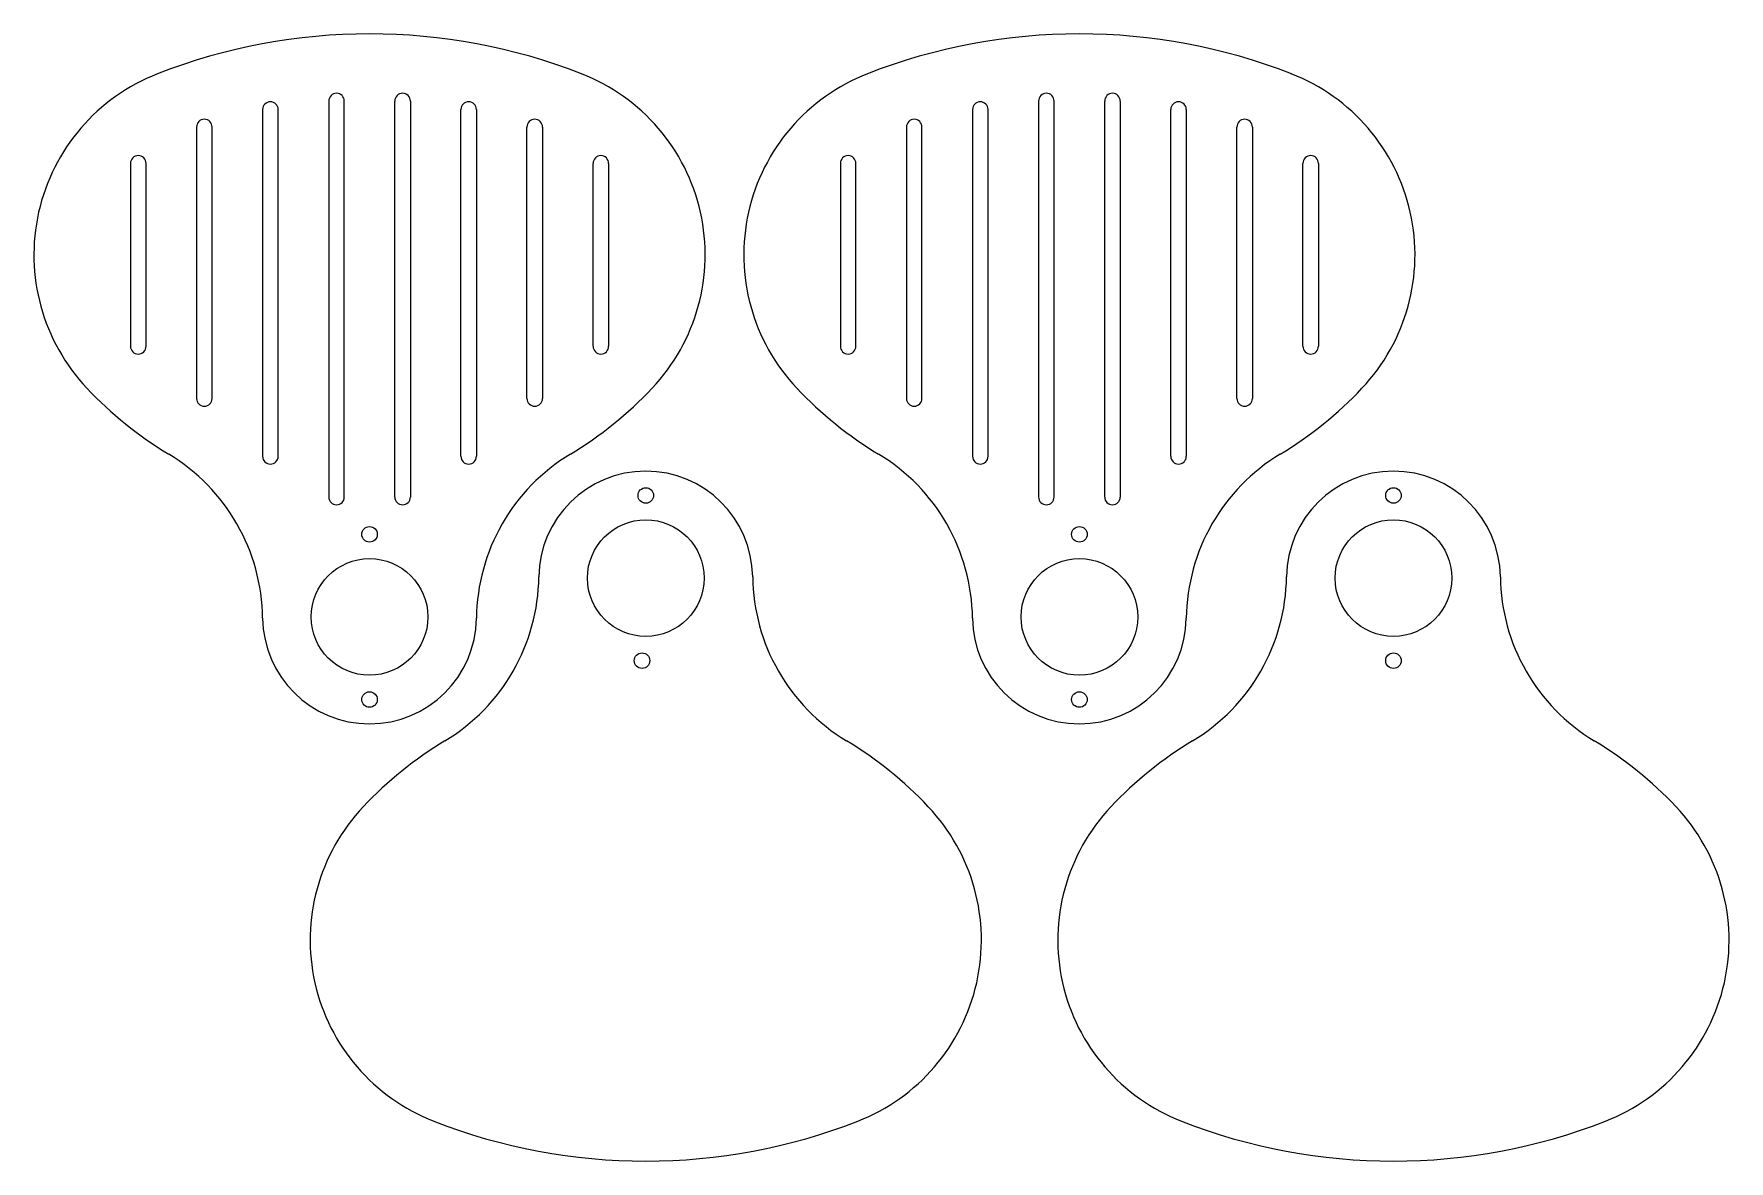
# Model space of a CAD drawing. Header units: millimetres. Extents: x 10 to 882, y 10 to 590.
import ezdxf

# ---------------------------------------------------------------- set-up
doc = ezdxf.new("R2010")
doc.units = ezdxf.units.MM

msp = doc.modelspace()

# ---------------------------------------------------------------- linework, layer by layer
for p, q in [((127.69, 551.07), (127.69, 372.65)), ((135.69, 372.65), (135.69, 551.07)), ((161.69, 555.46), (161.69, 351.7)), ((169.69, 351.7), (169.69, 555.46)), ((195.69, 351.7), (195.69, 555.46)), ((203.69, 555.46), (203.69, 351.7)), ((229.69, 372.65), (229.69, 551.07)), ((237.69, 551.07), (237.69, 372.65)), ((492.92, 551.07), (492.92, 372.65)), ((500.92, 372.65), (500.92, 551.07)), ((526.92, 555.46), (526.92, 351.7)), ((534.92, 351.7), (534.92, 555.46)), ((560.92, 351.7), (560.92, 555.46)), ((568.92, 555.46), (568.92, 351.7)), ((594.92, 372.65), (594.92, 551.07)), ((602.92, 551.07), (602.92, 372.65)), ((93.69, 542.05), (93.69, 402.41)), ((101.69, 402.41), (101.69, 542.05)), ((263.69, 402.41), (263.69, 542.05)), ((271.69, 542.05), (271.69, 402.41)), ((458.92, 542.05), (458.92, 402.41)), ((466.92, 402.41), (466.92, 542.05)), ((628.92, 402.41), (628.92, 542.05)), ((636.92, 542.05), (636.92, 402.41)), ((59.69, 523.35), (59.69, 429.26)), ((67.69, 429.26), (67.69, 523.35)), ((297.69, 429.26), (297.69, 523.35)), ((305.69, 523.35), (305.69, 429.26)), ((424.92, 523.35), (424.92, 429.26)), ((432.92, 429.26), (432.92, 523.35)), ((662.92, 429.26), (662.92, 523.35)), ((670.92, 523.35), (670.92, 429.26))]:
    msp.add_line(p, q)
for centre, radius in [((324.81, 352.5), 4), ((709.49, 352.5), 4), ((182.69, 332.5), 4), ((324.81, 310), 30), ((547.92, 332.5), 4), ((709.49, 310), 30), ((182.69, 290), 30), ((547.92, 290), 30), ((322.88, 267.5), 4), ((709.49, 267.5), 4), ((182.69, 247.5), 4), ((547.92, 247.5), 4)]:
    msp.add_circle(centre, radius)
for centre, radius, start, end in [((182.69, 290), 300, 68.6884, 111.3116), ((547.92, 290), 300, 68.6884, 111.3116), ((110, 476.32), 100, 111.3116, 223.37455), ((255.38, 476.32), 100, 316.62545, 68.6884), ((475.23, 476.32), 100, 111.3116, 223.37455), ((620.6, 476.32), 100, 316.62545, 68.6884), ((165.69, 555.46), 4, 0, 180), ((199.69, 555.46), 4, 0, 180), ((530.92, 555.46), 4, 0, 180), ((564.92, 555.46), 4, 0, 180), ((131.69, 551.07), 4, 0, 180), ((233.69, 551.07), 4, 0, 180), ((496.92, 551.07), 4, 0, 180), ((598.92, 551.07), 4, 0, 180), ((97.69, 542.05), 4, 0, 180), ((267.69, 542.05), 4, 0, 180), ((462.92, 542.05), 4, 0, 180), ((632.92, 542.05), 4, 0, 180), ((63.69, 523.35), 4, 0, 180), ((301.69, 523.35), 4, 0, 180), ((428.92, 523.35), 4, 0, 180), ((666.92, 523.35), 4, 0, 180), ((63.69, 429.26), 4, 180, 0), ((301.69, 429.26), 4, 180, 0), ((428.92, 429.26), 4, 180, 0), ((666.92, 429.26), 4, 180, 0), ((182.69, 545), 200, 223.37455, 238.89357), ((97.69, 402.41), 4, 180, 0), ((267.69, 402.41), 4, 180, 0), ((182.69, 545), 200, 301.10643, 316.62545), ((547.92, 545), 200, 223.37455, 238.89357), ((462.92, 402.41), 4, 180, 0), ((632.92, 402.41), 4, 180, 0), ((547.92, 545), 200, 301.10643, 316.62545), ((27.7, 288.14), 100, 0.68858, 58.89357), ((131.69, 372.65), 4, 180, 0), ((233.69, 372.65), 4, 180, 0), ((337.68, 288.14), 100, 121.10643, 179.31142), ((392.93, 288.14), 100, 0.68858, 58.89357), ((496.92, 372.65), 4, 180, 0), ((598.92, 372.65), 4, 180, 0), ((702.91, 288.14), 100, 121.10643, 179.31142), ((324.81, 310), 55, 0.68858, 179.31142), ((709.49, 310), 55, 0.68858, 179.31142), ((165.69, 351.7), 4, 180, 0), ((199.69, 351.7), 4, 180, 0), ((530.92, 351.7), 4, 180, 0), ((564.92, 351.7), 4, 180, 0), ((169.82, 311.86), 100, 301.10643, 359.31142), ((479.8, 311.86), 100, 180.68858, 238.89357), ((554.5, 311.86), 100, 301.10643, 359.31142), ((864.48, 311.86), 100, 180.68858, 238.89357), ((182.69, 290), 55, 180.68858, 359.31142), ((547.92, 290), 55, 180.68858, 359.31142), ((324.81, 55), 200, 121.10643, 136.62545), ((324.81, 55), 200, 43.37455, 58.89357), ((709.49, 55), 200, 121.10643, 136.62545), ((709.49, 55), 200, 43.37455, 58.89357), ((252.12, 123.68), 100, 136.62545, 248.6884), ((397.49, 123.68), 100, 291.3116, 43.37455), ((636.81, 123.68), 100, 136.62545, 248.6884), ((782.18, 123.68), 100, 291.3116, 43.37455), ((324.81, 310), 300, 248.6884, 291.3116), ((709.49, 310), 300, 248.6884, 291.3116)]:
    msp.add_arc(centre, radius, start, end)

doc.saveas('drawing.dxf')
